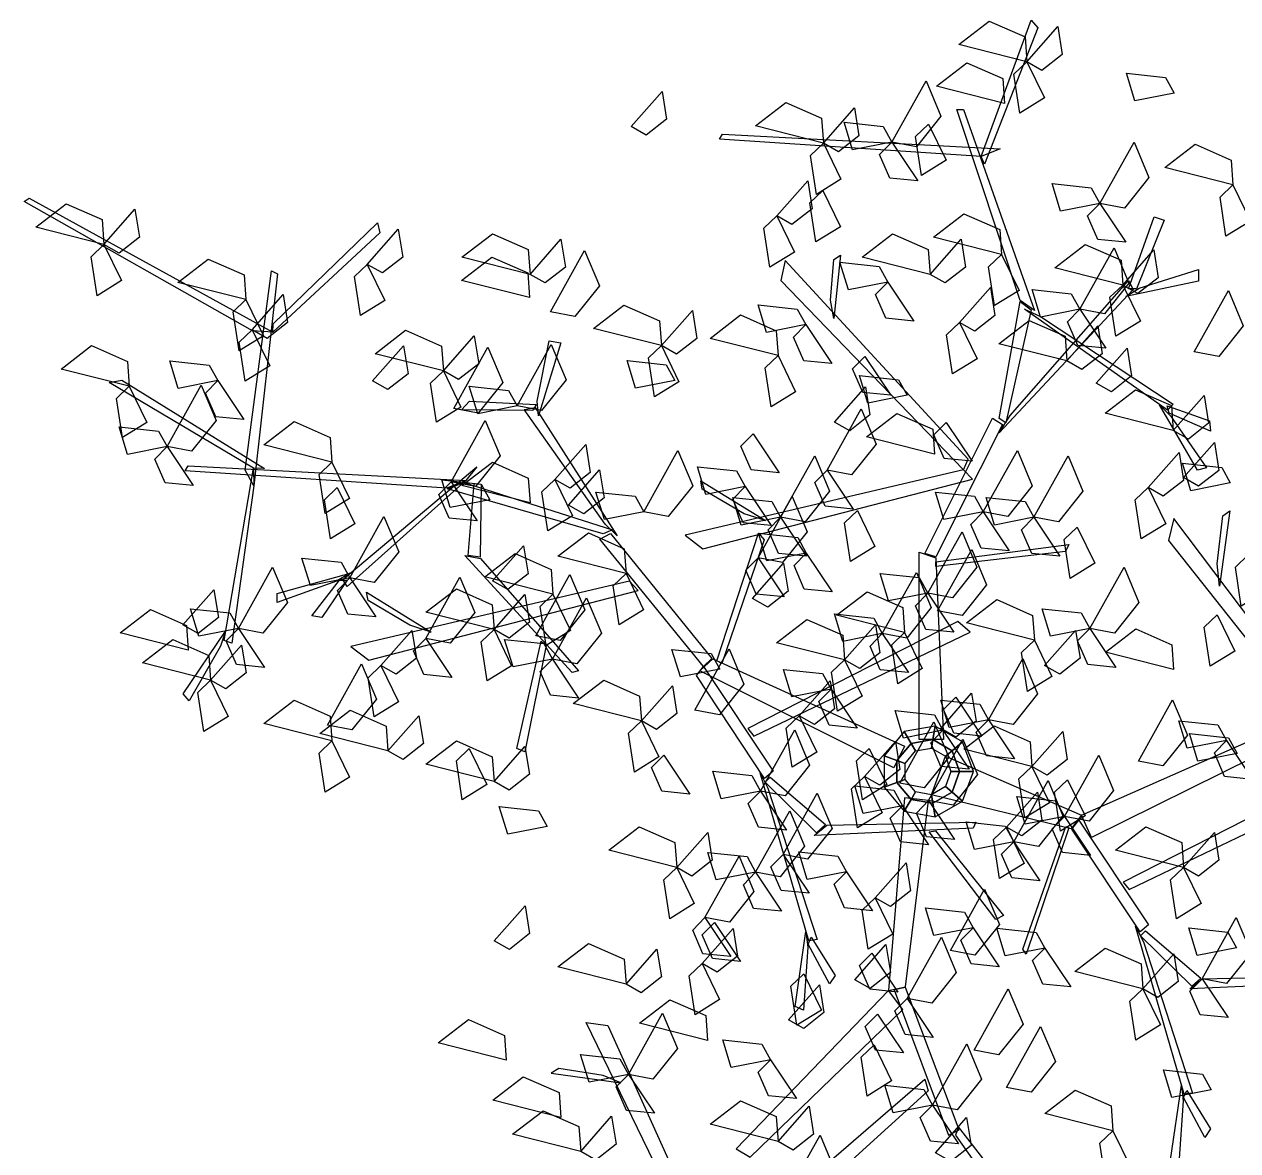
# Model space of a CAD drawing. Header units: inches. Extents: x -1366 to 1207, y -585 to 2554.
# Drawn here: x 407.161 to 408.916, y 2039.602 to 2041.232 of the extents above; entities that cross this region are included whole.
import ezdxf

# ---------------------------------------------------------------- set-up
doc = ezdxf.new("R2010")
doc.units = ezdxf.units.IN
doc.header["$MEASUREMENT"] = 0
doc.layers.get('0').update_dxf_attribs({"linetype": 'CONTINUOUS'})
doc.layers.add('A-PLNT', color=84, linetype='CONTINUOUS')

# ---------------------------------------------------------------- blocks, each defined once
blk = doc.blocks.new('TREE_P36')
at = {"color": 72, "linetype": 'Continuous'}
for points in [[(0.10521, 0.54497, -0.82912), (0.05273, 0.55831, -0.8397), (0.07616, 0.57634, -0.84429), (0.10386, 0.56414, -0.8367)], [(0.10521, 0.54497, -0.82912), (0.12911, 0.57205, -0.85512), (0.13257, 0.55056, -0.85326), (0.11692, 0.53829, -0.83744)], [(0.088, 0.51276, -0.65965), (0.03551, 0.5261, -0.67023), (0.05894, 0.54412, -0.67483), (0.08665, 0.53193, -0.66724)], [(0.10521, 0.54497, -0.88162), (0.11879, 0.51708, -0.89232), (0.09986, 0.50536, -0.85424), (0.09528, 0.53545, -0.8601)], [(0.21901, 0.52074, -0.64915), (0.18858, 0.51476, -0.65985), (0.1821, 0.53606, -0.62177), (0.21236, 0.53278, -0.62763)], [(0.00117, 0.483, -0.90262), (0.0275, 0.53032, -0.9132), (0.03893, 0.50306, -0.91779), (0.02005, 0.4794, -0.9102)], [(-0.2, 0.49494, -0.48728), (-0.17611, 0.52202, -0.51329), (-0.17265, 0.50054, -0.51142), (-0.18829, 0.48826, -0.4956)], [(-0.05166, 0.48222, -0.82912), (-0.10415, 0.49556, -0.8397), (-0.08072, 0.51358, -0.84429), (-0.05301, 0.50139, -0.8367)], [(-0.05166, 0.48222, -0.82912), (-0.02777, 0.50929, -0.85512), (-0.02431, 0.48781, -0.85326), (-0.03995, 0.47553, -0.83744)], [(0.00117, 0.483, -1.03912), (-0.02927, 0.47701, -1.04982), (-0.03575, 0.49831, -1.01174), (-0.00548, 0.49504, -1.0176)], [(0.02936, 0.49681, -0.76465), (0.04294, 0.46892, -0.77535), (0.02401, 0.4572, -0.73727), (0.01943, 0.4873, -0.74313)], [(-0.05166, 0.48222, -0.82912), (-0.03809, 0.45432, -0.83982), (-0.05702, 0.44261, -0.80174), (-0.0616, 0.4727, -0.8076)], [(0.00117, 0.483, -0.95512), (0.02123, 0.45297, -0.98112), (-0.00042, 0.45512, -0.97926), (-0.00828, 0.47339, -0.96344)], [(0.16165, 0.43568, -0.95512), (0.18798, 0.483, -0.9657), (0.19941, 0.45574, -0.97029), (0.18053, 0.43208, -0.9627)], [(0.26424, 0.44986, -0.65965), (0.21176, 0.46321, -0.67023), (0.23519, 0.48123, -0.67483), (0.26289, 0.46904, -0.66724)], [(-0.08761, 0.42595, -0.58876), (-0.06372, 0.45302, -0.61476), (-0.06026, 0.43154, -0.6129), (-0.0759, 0.41926, -0.59708)], [(0.16165, 0.43568, -0.95512), (0.13121, 0.42969, -0.96582), (0.12473, 0.45099, -0.92774), (0.15499, 0.44771, -0.9336)], [(0.26424, 0.44986, -0.60715), (0.27782, 0.42197, -0.61785), (0.25889, 0.41026, -0.57977), (0.25431, 0.44035, -0.58563)], [(-0.05212, 0.44549, -0.66226), (-0.03854, 0.4176, -0.67296), (-0.05748, 0.40588, -0.63489), (-0.06205, 0.43598, -0.64074)], [(-0.60665, 0.40403, -0.77662), (-0.65913, 0.41737, -0.7872), (-0.6357, 0.4354, -0.79179), (-0.608, 0.4232, -0.7842)], [(-0.60665, 0.40403, -0.82912), (-0.58276, 0.43111, -0.85512), (-0.57929, 0.40962, -0.85326), (-0.59494, 0.39735, -0.83744)], [(0.16165, 0.43568, -0.95512), (0.18171, 0.40565, -0.98112), (0.16006, 0.4078, -0.97926), (0.15219, 0.42607, -0.96344)], [(-0.08761, 0.42595, -0.71476), (-0.07404, 0.39805, -0.72546), (-0.09297, 0.38634, -0.68739), (-0.09754, 0.41643, -0.69324)], [(0.08567, 0.39632, -0.64012), (0.03318, 0.40966, -0.6507), (0.05661, 0.42768, -0.65529), (0.08432, 0.41549, -0.6477)], [(-0.40348, 0.3886, -0.88162), (-0.37959, 0.41568, -0.90762), (-0.37612, 0.39419, -0.90576), (-0.39177, 0.38192, -0.88994)], [(-0.27798, 0.38088, -0.77662), (-0.33046, 0.39423, -0.7872), (-0.30703, 0.41225, -0.79179), (-0.27933, 0.40006, -0.7842)], [(0.03063, 0.38088, -0.82912), (-0.02185, 0.39423, -0.8397), (0.00158, 0.41225, -0.84429), (0.02928, 0.40006, -0.8367)], [(-0.60665, 0.40403, -0.88162), (-0.59307, 0.37614, -0.89232), (-0.612, 0.36442, -0.85424), (-0.61658, 0.39452, -0.8601)], [(-0.27798, 0.38088, -0.77662), (-0.25409, 0.40796, -0.80262), (-0.25062, 0.38648, -0.80076), (-0.26627, 0.3742, -0.78494)], [(0.03063, 0.38088, -0.67162), (0.05453, 0.40796, -0.69762), (0.05799, 0.38648, -0.69576), (0.04234, 0.3742, -0.67994)], [(0.17928, 0.37265, -0.77662), (0.1268, 0.386, -0.7872), (0.15023, 0.40402, -0.79179), (0.17793, 0.39183, -0.7842)], [(-0.27837, 0.36289, -0.48728), (-0.33085, 0.37624, -0.49787), (-0.30742, 0.39426, -0.50246), (-0.27972, 0.38207, -0.49487)], [(-0.26221, 0.3519, -1.10385), (-0.23588, 0.39922, -1.11443), (-0.22445, 0.37196, -1.11903), (-0.24333, 0.3483, -1.11144)], [(0.08567, 0.39632, -0.77662), (0.09924, 0.36842, -0.78732), (0.08031, 0.35671, -0.74924), (0.07574, 0.3868, -0.7551)], [(0.14622, 0.35389, -0.95512), (0.17255, 0.40121, -0.9657), (0.18398, 0.37395, -0.97029), (0.1651, 0.35029, -0.9627)], [(0.17928, 0.37265, -0.82912), (0.20317, 0.39973, -0.85512), (0.20664, 0.37825, -0.85326), (0.19099, 0.36597, -0.83744)], [(-0.49709, 0.36134, -0.82912), (-0.54958, 0.37468, -0.8397), (-0.52615, 0.39271, -0.84429), (-0.49844, 0.38051, -0.8367)], [(-0.40348, 0.3886, -0.82912), (-0.3899, 0.36071, -0.83982), (-0.40883, 0.34899, -0.80174), (-0.41341, 0.37909, -0.8076)], [(-0.00194, 0.37484, -0.54656), (-0.03238, 0.36885, -0.55726), (-0.03886, 0.39015, -0.51919), (-0.0086, 0.38688, -0.52504)], [(-0.00194, 0.37484, -0.54656), (0.01812, 0.34481, -0.57256), (-0.00354, 0.34696, -0.5707), (-0.0114, 0.36523, -0.55488)], [(-0.49237, 0.33813, -0.70778), (-0.46848, 0.36521, -0.73379), (-0.46502, 0.34372, -0.73192), (-0.48066, 0.33145, -0.7161)], [(0.05332, 0.34365, -0.49426), (0.07721, 0.37072, -0.52026), (0.08068, 0.34924, -0.5184), (0.06503, 0.33697, -0.50258)], [(0.14622, 0.35389, -1.03912), (0.11578, 0.34791, -1.04982), (0.1093, 0.36921, -1.01174), (0.13956, 0.36593, -1.0176)], [(0.17928, 0.37265, -0.69262), (0.19286, 0.34476, -0.70332), (0.17393, 0.33305, -0.66524), (0.16935, 0.36314, -0.6711)], [(0.23444, 0.32117, -0.68065), (0.26078, 0.36849, -0.69123), (0.2722, 0.34123, -0.69583), (0.25332, 0.31757, -0.68824)], [(-0.49709, 0.36134, -0.82912), (-0.48351, 0.33345, -0.83982), (-0.50245, 0.32173, -0.80174), (-0.50702, 0.35182, -0.8076)], [(-0.17665, 0.32585, -0.61912), (-0.22913, 0.33919, -0.6297), (-0.20571, 0.35721, -0.63429), (-0.178, 0.34502, -0.6267)], [(-0.06518, 0.34206, -0.95512), (-0.09562, 0.33608, -0.96582), (-0.1021, 0.35738, -0.92774), (-0.07183, 0.3541, -0.9336)], [(-0.17665, 0.32585, -0.64012), (-0.15276, 0.35292, -0.66612), (-0.1493, 0.33144, -0.66426), (-0.16494, 0.31917, -0.64844)], [(-0.08664, 0.31813, -0.64012), (-0.13912, 0.33148, -0.6507), (-0.11569, 0.3495, -0.65529), (-0.08799, 0.3373, -0.6477)], [(0.14622, 0.35389, -0.95512), (0.16628, 0.32387, -0.98112), (0.14463, 0.32602, -0.97926), (0.13676, 0.34428, -0.96344)], [(-0.49237, 0.33813, -0.83378), (-0.4788, 0.31024, -0.84448), (-0.49773, 0.29852, -0.80641), (-0.50231, 0.32862, -0.81226)], [(-0.34484, 0.3063, -0.77662), (-0.39733, 0.31964, -0.7872), (-0.3739, 0.33767, -0.79179), (-0.34619, 0.32547, -0.7842)], [(-0.06518, 0.34206, -0.95512), (-0.04512, 0.31204, -0.98112), (-0.06677, 0.31419, -0.97926), (-0.07463, 0.33245, -0.96344)], [(0.05332, 0.34365, -0.49426), (0.0669, 0.31575, -0.50496), (0.04797, 0.30404, -0.46689), (0.04339, 0.33413, -0.47274)], [(0.13608, 0.31402, -0.82912), (0.08359, 0.32736, -0.8397), (0.10702, 0.34538, -0.84429), (0.13472, 0.33319, -0.8367)], [(0.13608, 0.31402, -0.77662), (0.15997, 0.34109, -0.80262), (0.16343, 0.31961, -0.80076), (0.14778, 0.30734, -0.78494)], [(-0.34484, 0.3063, -0.88162), (-0.32095, 0.33338, -0.90762), (-0.31749, 0.31189, -0.90576), (-0.33313, 0.29962, -0.88994)], [(-0.5871, 0.29447, -0.82912), (-0.63959, 0.30781, -0.8397), (-0.61616, 0.32584, -0.84429), (-0.58845, 0.31364, -0.8367)], [(-0.39936, 0.29859, -0.88162), (-0.37547, 0.32566, -0.90762), (-0.37201, 0.30418, -0.90576), (-0.38766, 0.2919, -0.88994)], [(-0.33679, 0.27732, -1.10385), (-0.31046, 0.32464, -1.11443), (-0.29903, 0.29738, -1.11903), (-0.31791, 0.27372, -1.11144)], [(-0.28789, 0.27931, -1.00762), (-0.26156, 0.32663, -1.0182), (-0.25013, 0.29937, -1.02279), (-0.26901, 0.27571, -1.0152)], [(-0.17665, 0.32585, -1.04962), (-0.16307, 0.29795, -1.06032), (-0.182, 0.28624, -1.02224), (-0.18658, 0.31633, -1.0281)], [(0.15876, 0.29684, -0.71476), (0.18265, 0.32392, -0.74076), (0.18612, 0.30243, -0.7389), (0.17047, 0.29016, -0.72308)], [(-0.51884, 0.29886, -0.95512), (-0.54928, 0.29287, -0.96582), (-0.55576, 0.31417, -0.92774), (-0.52549, 0.31089, -0.9336)], [(-0.16617, 0.29903, -1.22919), (-0.19661, 0.29305, -1.23989), (-0.20309, 0.31434, -1.20181), (-0.17282, 0.31107, -1.20767)], [(-0.08664, 0.31813, -0.64012), (-0.07306, 0.29024, -0.65082), (-0.09199, 0.27852, -0.61274), (-0.09657, 0.30862, -0.6186)], [(-0.01964, 0.31757, -0.83815), (0.00042, 0.28754, -0.86415), (-0.02124, 0.28969, -0.86229), (-0.0291, 0.30796, -0.84647)], [(-0.34484, 0.3063, -1.04962), (-0.33127, 0.27841, -1.06032), (-0.3502, 0.26669, -1.02224), (-0.35478, 0.29679, -1.0281)], [(0.013, 0.28754, -0.76612), (-0.01744, 0.28155, -0.77682), (-0.02392, 0.30285, -0.73874), (0.00635, 0.29958, -0.7446)], [(-0.5871, 0.29447, -0.82912), (-0.57353, 0.26658, -0.83982), (-0.59246, 0.25486, -0.80174), (-0.59704, 0.28496, -0.8076)], [(-0.55793, 0.24793, -0.95512), (-0.5316, 0.29525, -0.9657), (-0.52017, 0.26799, -0.97029), (-0.53905, 0.24433, -0.9627)], [(-0.51884, 0.29886, -0.95512), (-0.49878, 0.26883, -0.98112), (-0.52043, 0.27098, -0.97926), (-0.52829, 0.28925, -0.96344)], [(-0.28789, 0.27931, -1.00762), (-0.31833, 0.27332, -1.01832), (-0.32481, 0.29462, -0.98024), (-0.29455, 0.29135, -0.9861)], [(-0.04309, 0.26687, -1.25019), (-0.0192, 0.29395, -1.27619), (-0.01574, 0.27246, -1.27433), (-0.03139, 0.26019, -1.25851)], [(0.21817, 0.26039, -0.48728), (0.16568, 0.27374, -0.49787), (0.18911, 0.29176, -0.50246), (0.21681, 0.27956, -0.49487)], [(0.21817, 0.26039, -0.48728), (0.24206, 0.28747, -0.51329), (0.24552, 0.26599, -0.51142), (0.22987, 0.25371, -0.4956)], [(-0.04875, 0.22979, -0.54656), (-0.02242, 0.27711, -0.55714), (-0.01099, 0.24985, -0.56174), (-0.02987, 0.22619, -0.55415)], [(0.03411, 0.24213, -0.65965), (-0.01838, 0.25547, -0.67023), (0.00505, 0.2735, -0.67483), (0.03276, 0.2613, -0.66724)], [(-0.55793, 0.24793, -0.95512), (-0.58837, 0.24195, -0.96582), (-0.59485, 0.26325, -0.92774), (-0.56458, 0.25997, -0.9336)], [(-0.43074, 0.23583, -0.82912), (-0.48322, 0.24918, -0.8397), (-0.45979, 0.2672, -0.84429), (-0.43209, 0.255, -0.8367)], [(-0.33881, 0.22067, -0.95512), (-0.31248, 0.26799, -0.9657), (-0.30106, 0.24073, -0.97029), (-0.31994, 0.21707, -0.9627)], [(0.04311, 0.26665, -0.83815), (0.06317, 0.23662, -0.86415), (0.04151, 0.23877, -0.86229), (0.03365, 0.25704, -0.84647)], [(-0.10585, 0.25777, -1.10385), (-0.08579, 0.22775, -1.12985), (-0.10744, 0.2299, -1.12799), (-0.1153, 0.24816, -1.11217)], [(-0.55793, 0.24793, -0.95512), (-0.53787, 0.21791, -0.98112), (-0.55952, 0.22006, -0.97926), (-0.56738, 0.23832, -0.96344)], [(-0.25882, 0.22247, -0.48728), (-0.23493, 0.24955, -0.51329), (-0.23147, 0.22806, -0.51142), (-0.24711, 0.21579, -0.4956)], [(-0.19017, 0.19752, -0.90262), (-0.16384, 0.24485, -0.9132), (-0.15241, 0.21759, -0.91779), (-0.17129, 0.19392, -0.9102)], [(0.07164, 0.19752, -0.95512), (0.09797, 0.24485, -0.9657), (0.1094, 0.21759, -0.97029), (0.09052, 0.19392, -0.9627)], [(0.22609, 0.224, -0.88162), (0.24998, 0.25108, -0.90762), (0.25344, 0.2296, -0.90576), (0.2378, 0.21732, -0.88994)], [(-0.43074, 0.23583, -0.77662), (-0.41716, 0.20794, -0.78732), (-0.43609, 0.19622, -0.74924), (-0.44067, 0.22632, -0.7551)], [(-0.27798, 0.20446, -0.82912), (-0.33046, 0.2178, -0.8397), (-0.30703, 0.23582, -0.84429), (-0.27933, 0.22363, -0.8367)], [(-0.08473, 0.19341, -0.90262), (-0.05839, 0.24073, -0.9132), (-0.04697, 0.21347, -0.91779), (-0.06585, 0.18981, -0.9102)], [(0.11073, 0.19341, -0.90262), (0.13706, 0.24073, -0.9132), (0.14849, 0.21347, -0.91779), (0.12961, 0.18981, -0.9102)], [(0.19883, 0.21629, -0.77662), (0.22272, 0.24336, -0.80262), (0.22618, 0.22188, -0.80076), (0.21053, 0.20961, -0.78494)], [(0.26222, 0.21984, -0.83815), (0.23178, 0.21385, -0.84885), (0.2253, 0.23515, -0.81077), (0.25557, 0.23188, -0.81663)], [(-0.24816, 0.20285, -0.70778), (-0.22427, 0.22993, -0.73379), (-0.2208, 0.20844, -0.73192), (-0.23645, 0.19617, -0.7161)], [(-0.11199, 0.21707, -0.81862), (-0.14242, 0.21109, -0.82932), (-0.1489, 0.23238, -0.79124), (-0.11864, 0.22911, -0.7971)], [(-0.04875, 0.22979, -0.54656), (-0.02869, 0.19976, -0.57256), (-0.05034, 0.20191, -0.5707), (-0.05821, 0.22018, -0.55488)], [(-0.42662, 0.21629, -0.82912), (-0.41305, 0.18839, -0.83982), (-0.43198, 0.17668, -0.80174), (-0.43656, 0.20677, -0.8076)], [(-0.33881, 0.22067, -0.95512), (-0.31875, 0.19065, -0.98112), (-0.34041, 0.1928, -0.97926), (-0.34827, 0.21106, -0.96344)], [(-0.30902, 0.20685, -1.10385), (-0.33945, 0.20086, -1.11455), (-0.34593, 0.22216, -1.07648), (-0.31567, 0.21889, -1.08233)], [(-0.25882, 0.22247, -0.48728), (-0.24524, 0.19458, -0.49798), (-0.26418, 0.18286, -0.45991), (-0.26875, 0.21296, -0.46576)], [(-0.11199, 0.21707, -0.90262), (-0.09192, 0.18705, -0.92862), (-0.11358, 0.1892, -0.92676), (-0.12144, 0.20746, -0.91094)], [(0.19883, 0.21629, -0.77662), (0.2124, 0.18839, -0.78732), (0.19347, 0.17668, -0.74924), (0.18889, 0.20677, -0.7551)], [(-0.19017, 0.19752, -1.00762), (-0.2206, 0.19154, -1.01832), (-0.22709, 0.21284, -0.98024), (-0.19682, 0.20956, -0.9861)], [(-0.08473, 0.19341, -0.90262), (-0.11516, 0.18742, -0.91332), (-0.12164, 0.20872, -0.87524), (-0.09138, 0.20545, -0.8811)], [(-0.10198, 0.16205, -0.65306), (-0.07565, 0.20937, -0.66364), (-0.06422, 0.18211, -0.66824), (-0.0831, 0.15845, -0.66065)], [(0.07164, 0.19752, -0.79762), (0.0412, 0.19154, -0.80832), (0.03472, 0.21284, -0.77024), (0.06498, 0.20956, -0.7761)], [(0.11073, 0.19341, -0.95512), (0.08029, 0.18742, -0.96582), (0.07381, 0.20872, -0.92774), (0.10407, 0.20545, -0.9336)], [(-0.02545, 0.19874, -0.48728), (-0.01187, 0.17084, -0.49798), (-0.0308, 0.15913, -0.45991), (-0.03538, 0.18922, -0.46576)], [(0.07164, 0.19752, -0.95512), (0.0917, 0.1675, -0.98112), (0.07004, 0.16965, -0.97926), (0.06218, 0.18792, -0.96344)], [(-0.417, 0.1466, -0.95512), (-0.39066, 0.19392, -0.9657), (-0.37924, 0.16666, -0.97029), (-0.39812, 0.143, -0.9627)], [(-0.08473, 0.19341, -0.95512), (-0.06466, 0.16338, -0.98112), (-0.08632, 0.16553, -0.97926), (-0.09418, 0.1838, -0.96344)], [(0.11073, 0.19341, -0.95512), (0.13079, 0.16338, -0.98112), (0.10913, 0.16553, -0.97926), (0.10127, 0.1838, -0.96344)], [(-0.20391, 0.14993, -0.82912), (-0.2564, 0.16328, -0.8397), (-0.23297, 0.1813, -0.84429), (-0.20526, 0.16911, -0.8367)], [(-0.06484, 0.16581, -1.32369), (-0.09528, 0.15982, -1.33439), (-0.10176, 0.18112, -1.29631), (-0.0715, 0.17785, -1.30217)], [(0.02895, 0.13477, -0.76612), (0.05528, 0.18209, -0.7767), (0.06671, 0.15483, -0.78129), (0.04783, 0.13117, -0.7737)], [(0.1441, 0.18581, -0.48728), (0.15767, 0.15792, -0.49798), (0.13874, 0.1462, -0.45991), (0.13416, 0.1763, -0.46576)], [(-0.3068, 0.14421, -0.48728), (-0.2829, 0.17129, -0.51329), (-0.27944, 0.14981, -0.51142), (-0.29509, 0.13753, -0.4956)], [(0.03645, 0.12121, -0.76706), (0.06278, 0.16853, -0.77764), (0.07421, 0.14127, -0.78224), (0.05533, 0.11761, -0.77465)], [(-0.417, 0.1466, -1.00762), (-0.44743, 0.14062, -1.01832), (-0.45391, 0.16192, -0.98024), (-0.42365, 0.15864, -0.9861)], [(-0.26026, 0.134, -0.68456), (-0.31274, 0.14735, -0.69514), (-0.28932, 0.16537, -0.69974), (-0.26161, 0.15317, -0.69215)], [(-0.10198, 0.16205, -0.62156), (-0.08192, 0.13202, -0.64756), (-0.10358, 0.13417, -0.6457), (-0.11144, 0.15244, -0.62988)], [(-0.06484, 0.16581, -1.32369), (-0.04478, 0.13578, -1.34969), (-0.06643, 0.13793, -1.34783), (-0.0743, 0.1562, -1.33201)], [(0.27607, 0.16439, -0.65965), (0.28965, 0.1365, -0.67035), (0.27072, 0.12478, -0.63227), (0.26614, 0.15488, -0.63813)], [(-0.50289, 0.10751, -0.90262), (-0.47656, 0.15483, -0.9132), (-0.46513, 0.12757, -0.91779), (-0.48401, 0.10391, -0.9102)], [(-0.20391, 0.14993, -0.82912), (-0.19033, 0.12204, -0.83982), (-0.20927, 0.11033, -0.80174), (-0.21384, 0.14042, -0.8076)], [(-0.10624, 0.13077, -0.48728), (-0.08234, 0.15784, -0.51329), (-0.07888, 0.13636, -0.51142), (-0.09453, 0.12408, -0.4956)], [(0.02895, 0.13477, -1.12312), (-0.00149, 0.12879, -1.13382), (-0.00797, 0.15009, -1.09574), (0.02229, 0.14681, -1.1016)], [(-0.0062, 0.10357, -1.37619), (0.02013, 0.15089, -1.38677), (0.03155, 0.12363, -1.39136), (0.01267, 0.09997, -1.38377)], [(0.15393, 0.10751, -0.90262), (0.18027, 0.15483, -0.9132), (0.19169, 0.12757, -0.91779), (0.17281, 0.10391, -0.9102)], [(-0.417, 0.1466, -0.95512), (-0.39693, 0.11658, -0.98112), (-0.41859, 0.11873, -0.97926), (-0.42645, 0.13699, -0.96344)], [(-0.35836, 0.09979, -0.76612), (-0.33203, 0.14712, -0.7767), (-0.3206, 0.11986, -0.78129), (-0.33948, 0.09619, -0.7737)], [(-0.27351, 0.10179, -0.47678), (-0.24717, 0.14911, -0.48737), (-0.23575, 0.12185, -0.49196), (-0.25463, 0.09819, -0.48437)], [(-0.54572, 0.11034, -0.68456), (-0.52183, 0.13742, -0.71056), (-0.51837, 0.11593, -0.7087), (-0.53402, 0.10366, -0.69288)], [(-0.30575, 0.10673, -0.82912), (-0.35824, 0.12007, -0.8397), (-0.33481, 0.13809, -0.84429), (-0.3071, 0.1259, -0.8367)], [(-0.30575, 0.10673, -0.82912), (-0.28186, 0.1338, -0.85512), (-0.2784, 0.11232, -0.85326), (-0.29404, 0.10004, -0.83744)], [(-0.26026, 0.134, -0.68456), (-0.24668, 0.10611, -0.69526), (-0.26561, 0.09439, -0.65719), (-0.27019, 0.12449, -0.66304)], [(-0.26063, 0.08385, -0.90262), (-0.2343, 0.13117, -0.9132), (-0.22287, 0.10391, -0.91779), (-0.24175, 0.08025, -0.9102)], [(0.01103, 0.10454, -0.48728), (-0.04145, 0.11788, -0.49787), (-0.01802, 0.13591, -0.50246), (0.00968, 0.12371, -0.49487)], [(0.02895, 0.13477, -1.12312), (0.04901, 0.10475, -1.14912), (0.02735, 0.1069, -1.14726), (0.01949, 0.12516, -1.13144)], [(-0.54161, 0.09079, -0.68456), (-0.59409, 0.10414, -0.69514), (-0.57067, 0.12216, -0.69974), (-0.54296, 0.10997, -0.69215)], [(-0.50289, 0.10751, -0.90262), (-0.53333, 0.10153, -0.91332), (-0.53981, 0.12282, -0.87524), (-0.50955, 0.11955, -0.8811)], [(0.1111, 0.09851, -0.63206), (0.05862, 0.11185, -0.64264), (0.08205, 0.12988, -0.64724), (0.10975, 0.11768, -0.63965)], [(0.15393, 0.10751, -1.17562), (0.1235, 0.10153, -1.18632), (0.11702, 0.12282, -1.14824), (0.14728, 0.11955, -1.1541)], [(-0.03538, 0.08324, -1.19769), (-0.08786, 0.09658, -1.20827), (-0.06443, 0.11461, -1.21286), (-0.03673, 0.10241, -1.20527)], [(-0.0062, 0.10357, -1.37619), (-0.03664, 0.09759, -1.38689), (-0.04312, 0.11888, -1.34881), (-0.01286, 0.11561, -1.35467)], [(0.25203, 0.11806, -0.63206), (0.26561, 0.09016, -0.64276), (0.24668, 0.07845, -0.60469), (0.2421, 0.10854, -0.61054)], [(-0.50289, 0.10751, -0.95512), (-0.48283, 0.07748, -0.98112), (-0.50449, 0.07964, -0.97926), (-0.51235, 0.0979, -0.96344)], [(-0.39296, 0.07896, -0.68456), (-0.36907, 0.10604, -0.71056), (-0.36561, 0.08456, -0.7087), (-0.38125, 0.07228, -0.69288)], [(-0.30575, 0.10673, -0.82912), (-0.29218, 0.07883, -0.83982), (-0.31111, 0.06712, -0.80174), (-0.31569, 0.09721, -0.8076)], [(-0.03538, 0.08324, -1.19769), (-0.01149, 0.11032, -1.22369), (-0.00802, 0.08883, -1.22183), (-0.02367, 0.07656, -1.20601)], [(-0.0062, 0.10357, -1.32369), (0.01386, 0.07355, -1.34969), (-0.0078, 0.0757, -1.34783), (-0.01566, 0.09396, -1.33201)], [(0.01103, 0.10454, -0.48728), (0.02461, 0.07665, -0.49798), (0.00568, 0.06493, -0.45991), (0.0011, 0.09503, -0.46576)], [(0.11902, 0.07896, -0.71215), (0.14291, 0.10604, -0.73815), (0.14637, 0.08455, -0.73629), (0.13072, 0.07228, -0.72047)], [(0.15393, 0.10751, -1.00762), (0.174, 0.07748, -1.03362), (0.15234, 0.07964, -1.03176), (0.14448, 0.0979, -1.01594)], [(0.21837, 0.07586, -0.82912), (0.16589, 0.08921, -0.8397), (0.18932, 0.10723, -0.84429), (0.21702, 0.09504, -0.8367)], [(-0.52435, 0.06763, -0.82912), (-0.57684, 0.08098, -0.8397), (-0.55341, 0.099, -0.84429), (-0.5257, 0.08681, -0.8367)], [(-0.52435, 0.06763, -0.82912), (-0.50046, 0.09471, -0.85512), (-0.497, 0.07323, -0.85326), (-0.51264, 0.06095, -0.83744)], [(-0.35836, 0.09979, -0.95512), (-0.3383, 0.06977, -0.98112), (-0.35995, 0.07192, -0.97926), (-0.36781, 0.09019, -0.96344)], [(-0.26063, 0.08385, -0.90262), (-0.29107, 0.07786, -0.91332), (-0.29755, 0.09916, -0.87524), (-0.26729, 0.09589, -0.8811)], [(0.1111, 0.09851, -0.73706), (0.12468, 0.07062, -0.74776), (0.10575, 0.0589, -0.70969), (0.10117, 0.089, -0.71554)], [(-0.13153, 0.07613, -1.00762), (-0.16197, 0.07015, -1.01832), (-0.16845, 0.09145, -0.98024), (-0.13819, 0.08817, -0.9861)], [(-0.15074, 0.04442, -1.37619), (-0.12441, 0.09174, -1.38677), (-0.11298, 0.06448, -1.39136), (-0.13186, 0.04082, -1.38377)], [(0.07575, 0.03704, -0.95512), (0.10208, 0.08436, -0.9657), (0.11351, 0.0571, -0.97029), (0.09463, 0.03344, -0.9627)], [(-0.43425, 0.03294, -0.62156), (-0.40792, 0.08026, -0.63214), (-0.3965, 0.053, -0.63674), (-0.41538, 0.02934, -0.62915)], [(-0.39296, 0.07896, -0.73706), (-0.37939, 0.05107, -0.74776), (-0.39832, 0.03936, -0.70969), (-0.4029, 0.06945, -0.71554)], [(-0.26063, 0.08385, -0.79762), (-0.24057, 0.05382, -0.82362), (-0.26223, 0.05597, -0.82176), (-0.27009, 0.07424, -0.80594)], [(-0.04563, 0.0607, -0.90262), (-0.07607, 0.05472, -0.91332), (-0.08255, 0.07602, -0.87524), (-0.05229, 0.07274, -0.8811)], [(-0.03538, 0.08324, -1.19769), (-0.0218, 0.05535, -1.20839), (-0.04073, 0.04363, -1.17031), (-0.04531, 0.07373, -1.17617)], [(-0.52435, 0.06763, -0.82912), (-0.51078, 0.03974, -0.83982), (-0.52971, 0.02803, -0.80174), (-0.53428, 0.05812, -0.8076)], [(-0.19208, 0.03626, -0.77662), (-0.24457, 0.0496, -0.7872), (-0.22114, 0.06762, -0.79179), (-0.19343, 0.05543, -0.7842)], [(-0.07035, 0.04003, -1.19769), (-0.04646, 0.06711, -1.22369), (-0.043, 0.04563, -1.22183), (-0.05865, 0.03335, -1.20601)], [(-0.19208, 0.03626, -0.88162), (-0.16819, 0.06334, -0.90762), (-0.16473, 0.04185, -0.90576), (-0.18037, 0.02958, -0.88994)], [(-0.04563, 0.0607, -0.95512), (-0.02557, 0.03068, -0.98112), (-0.04723, 0.03283, -0.97926), (-0.05509, 0.05109, -0.96344)], [(0.03881, 0.03047, -0.48728), (0.0627, 0.05755, -0.51329), (0.06616, 0.03606, -0.51142), (0.05052, 0.02379, -0.4956)], [(-0.43074, 0.02083, -0.67162), (-0.48322, 0.03417, -0.6822), (-0.45979, 0.05219, -0.68679), (-0.43209, 0.04, -0.6792)], [(0.07575, 0.03704, -1.12312), (0.04531, 0.03106, -1.13382), (0.03883, 0.05236, -1.09574), (0.0691, 0.04908, -1.1016)], [(0.05052, 0.0546, -1.10385), (0.07058, 0.02457, -1.12985), (0.04892, 0.02672, -1.12799), (0.04106, 0.04499, -1.11217)], [(0.19139, 0.00516, -0.78565), (0.21773, 0.05248, -0.79623), (0.22915, 0.02522, -0.80083), (0.21027, 0.00156, -0.79324)], [(-0.38753, 0.01311, -0.67162), (-0.44002, 0.02645, -0.6822), (-0.41659, 0.04448, -0.68679), (-0.38888, 0.03228, -0.6792)], [(-0.38753, 0.01311, -0.77662), (-0.36364, 0.04019, -0.80262), (-0.36018, 0.0187, -0.80076), (-0.37583, 0.00643, -0.78494)], [(-0.07035, 0.04003, -1.19769), (-0.05678, 0.01214, -1.20839), (-0.07571, 0.00043, -1.17031), (-0.08029, 0.03052, -1.17617)], [(0.0406, 0.02899, -1.32369), (0.01016, 0.023, -1.33439), (0.00368, 0.0443, -1.29631), (0.03395, 0.04103, -1.30217)], [(-0.19208, 0.03626, -0.58762), (-0.1785, 0.00837, -0.59832), (-0.19744, -0.00335, -0.56024), (-0.20201, 0.02674, -0.5661)], [(-0.10016, -0.018, -0.90262), (-0.07382, 0.02933, -0.9132), (-0.0624, 0.00206, -0.91779), (-0.08128, -0.0216, -0.9102)], [(0.00731, -0.01176, -1.10385), (0.03364, 0.03556, -1.11443), (0.04507, 0.0083, -1.11903), (0.02619, -0.01536, -1.11144)], [(0.0406, 0.02899, -1.32369), (0.06066, -0.00104, -1.34969), (0.03901, 0.00111, -1.34783), (0.03115, 0.01938, -1.33201)], [(0.10915, 0.00094, -1.19769), (0.05667, 0.01429, -1.20827), (0.0801, 0.03231, -1.21286), (0.1078, 0.02011, -1.20527)], [(0.07575, 0.03704, -0.95512), (0.09581, 0.00702, -0.98112), (0.07416, 0.00917, -0.97926), (0.0663, 0.02743, -0.96344)], [(0.25938, 0.0211, -0.90262), (0.22894, 0.01511, -0.91332), (0.22246, 0.03641, -0.87524), (0.25272, 0.03313, -0.8811)], [(-0.43074, 0.02083, -0.77662), (-0.41716, -0.00707, -0.78732), (-0.43609, -0.01878, -0.74924), (-0.44067, 0.01131, -0.7551)], [(-0.30575, -0.01055, -0.99712), (-0.35824, 0.00279, -1.0077), (-0.33481, 0.02082, -1.01229), (-0.3071, 0.00862, -1.0047)], [(-0.01995, -0.00677, -1.25019), (0.00394, 0.0203, -1.27619), (0.00741, -0.00118, -1.27433), (-0.00824, -0.01345, -1.25851)], [(0.02948, -0.02525, -1.37625), (0.05582, 0.02207, -1.38683), (0.06724, -0.00519, -1.39143), (0.04836, -0.02885, -1.38384)], [(0.10915, 0.00094, -1.19769), (0.13305, 0.02802, -1.22369), (0.13651, 0.00654, -1.22183), (0.12086, -0.00574, -1.20601)], [(0.26758, 0.01118, -0.54656), (0.23714, 0.0052, -0.55726), (0.23066, 0.02649, -0.51919), (0.26092, 0.02322, -0.52504)], [(0.25938, 0.0211, -0.79762), (0.27944, -0.00893, -0.82362), (0.25778, -0.00678, -0.82176), (0.24992, 0.01149, -0.80594)], [(-0.32484, 0.01504, -0.53978), (-0.31126, -0.01285, -0.55048), (-0.33019, -0.02457, -0.51241), (-0.33477, 0.00553, -0.51826)], [(-0.30575, -0.01055, -0.64012), (-0.28186, 0.01653, -0.66612), (-0.2784, -0.00496, -0.66426), (-0.29404, -0.01723, -0.64844)], [(-0.17474, 0.00978, -0.95512), (-0.15467, -0.02025, -0.98112), (-0.17633, -0.01809, -0.97926), (-0.18419, 0.00017, -0.96344)], [(-0.01623, 0.01504, -0.48728), (-0.00265, -0.01285, -0.49798), (-0.02158, -0.02457, -0.45991), (-0.02616, 0.00553, -0.46576)], [(0.13439, -0.03754, -1.12312), (0.16072, 0.00978, -1.1337), (0.17215, -0.01748, -1.13829), (0.15327, -0.04114, -1.1307)], [(0.10915, 0.00094, -1.19769), (0.12273, -0.02695, -1.20839), (0.1038, -0.03867, -1.17031), (0.09922, -0.00857, -1.17617)], [(-0.10016, -0.018, -1.17562), (-0.13059, -0.02398, -1.18632), (-0.13707, -0.00268, -1.14824), (-0.10681, -0.00596, -1.1541)], [(-0.01995, -0.00677, -1.19769), (-0.00637, -0.03467, -1.20839), (-0.0253, -0.04638, -1.17031), (-0.02988, -0.01629, -1.17617)], [(0.13656, -0.00915, -0.58856), (0.15014, -0.03704, -0.59926), (0.1312, -0.04876, -0.56119), (0.12663, -0.01866, -0.56704)], [(-0.10016, -0.018, -1.00762), (-0.08009, -0.04802, -1.03362), (-0.10175, -0.04587, -1.03176), (-0.10961, -0.0276, -1.01594)], [(0.0094, -0.02931, -0.95512), (-0.02104, -0.0353, -0.96582), (-0.02752, -0.014, -0.92774), (0.00275, -0.01727, -0.9336)], [(0.0953, -0.05709, -0.95512), (0.12163, -0.00977, -0.9657), (0.13306, -0.03703, -0.97029), (0.11418, -0.06069, -0.9627)], [(-0.0827, -0.0668, -1.10385), (-0.05637, -0.01947, -1.11443), (-0.04494, -0.04674, -1.11903), (-0.06382, -0.0704, -1.11144)], [(0.02948, -0.02525, -1.42875), (0.04955, -0.05528, -1.45475), (0.02789, -0.05313, -1.45289), (0.02003, -0.03486, -1.43707)], [(0.08961, -0.04587, -1.25019), (0.1135, -0.01879, -1.27619), (0.11696, -0.04027, -1.27433), (0.10132, -0.05255, -1.25851)], [(0.13439, -0.03754, -0.95512), (0.10395, -0.04353, -0.96582), (0.09747, -0.02223, -0.92774), (0.12773, -0.0255, -0.9336)], [(-0.26475, -0.04526, -0.95512), (-0.29519, -0.05124, -0.96582), (-0.30167, -0.02994, -0.92774), (-0.2714, -0.03322, -0.9336)], [(-0.10393, -0.08057, -1.32369), (-0.0776, -0.03325, -1.33427), (-0.06617, -0.06051, -1.33886), (-0.08505, -0.08417, -1.33127)], [(0.0094, -0.02931, -0.95512), (0.02946, -0.05934, -0.98112), (0.00781, -0.05719, -0.97926), (-0.00005, -0.03892, -0.96344)], [(-0.16482, -0.0769, -0.77662), (-0.2173, -0.06356, -0.7872), (-0.19388, -0.04554, -0.79179), (-0.16617, -0.05773, -0.7842)], [(0.0953, -0.05709, -0.95512), (0.06486, -0.06307, -0.96582), (0.05838, -0.04177, -0.92774), (0.08864, -0.04505, -0.9336)], [(0.08961, -0.04587, -1.25019), (0.10318, -0.07376, -1.26089), (0.08425, -0.08547, -1.22281), (0.07968, -0.05538, -1.22867)], [(0.13763, -0.04624, -1.13371), (0.10475, -0.14382, -1.10928), (0.10227, -0.13992, -1.11927), (0.13529, -0.0452, -1.14037)], [(0.13439, -0.03754, -0.95512), (0.15445, -0.06757, -0.98112), (0.1328, -0.06542, -0.97926), (0.12493, -0.04715, -0.96344)], [(0.22609, -0.0769, -0.82912), (0.1736, -0.06356, -0.8397), (0.19703, -0.04554, -0.84429), (0.22474, -0.05773, -0.8367)], [(-0.16482, -0.0769, -0.88162), (-0.14093, -0.04983, -0.90762), (-0.13747, -0.07131, -0.90576), (-0.15311, -0.08358, -0.88994)], [(0.22609, -0.0769, -0.82912), (0.24998, -0.04983, -0.85512), (0.25344, -0.07131, -0.85326), (0.2378, -0.08358, -0.83744)], [(-0.10393, -0.08057, -0.64119), (-0.13437, -0.08656, -0.65189), (-0.14085, -0.06526, -0.61381), (-0.11059, -0.06854, -0.61967)], [(-0.0338, -0.08023, -0.95512), (-0.06424, -0.08622, -0.96582), (-0.07072, -0.06492, -0.92774), (-0.04046, -0.0682, -0.9336)], [(0.0953, -0.05709, -0.95512), (0.11536, -0.08711, -0.98112), (0.0937, -0.08496, -0.97926), (0.08584, -0.0667, -0.96344)], [(-0.14302, -0.11555, -0.58869), (-0.11669, -0.06823, -0.59927), (-0.10526, -0.09549, -0.60386), (-0.12414, -0.11915, -0.59627)], [(-0.0827, -0.0668, -1.10385), (-0.06264, -0.09682, -1.12985), (-0.0843, -0.09467, -1.12799), (-0.09216, -0.0764, -1.11217)], [(-0.01172, -0.10039, -1.25019), (0.01217, -0.07331, -1.27619), (0.01564, -0.0948, -1.27433), (-0.00001, -0.10707, -1.25851)], [(-0.16482, -0.0769, -0.88162), (-0.15124, -0.1048, -0.89232), (-0.17017, -0.11651, -0.85424), (-0.17475, -0.08642, -0.8601)], [(-0.10393, -0.08057, -1.32369), (-0.08387, -0.1106, -1.34969), (-0.10552, -0.10845, -1.34783), (-0.11339, -0.09018, -1.33201)], [(-0.0338, -0.08023, -0.95512), (-0.01374, -0.11026, -0.98112), (-0.0354, -0.10811, -0.97926), (-0.04326, -0.08984, -0.96344)], [(0.22609, -0.0769, -0.82912), (0.23966, -0.1048, -0.83982), (0.22073, -0.11651, -0.80174), (0.21615, -0.08642, -0.8076)], [(0.0464, -0.14086, -1.10385), (0.07273, -0.09354, -1.11443), (0.08416, -0.1208, -1.11903), (0.06528, -0.14447, -1.11144)], [(-0.01172, -0.10039, -1.25019), (0.00186, -0.12828, -1.26089), (-0.01707, -0.14, -1.22281), (-0.02165, -0.1099, -1.22867)], [(-0.30563, -0.13347, -0.70778), (-0.28173, -0.10639, -0.73379), (-0.27827, -0.12788, -0.73192), (-0.29392, -0.14015, -0.7161)], [(0.06392, -0.12344, -0.95512), (0.03348, -0.12943, -0.96582), (0.027, -0.10813, -0.92774), (0.05727, -0.1114, -0.9336)], [(-0.14302, -0.11555, -0.58869), (-0.12296, -0.14558, -0.61469), (-0.14462, -0.14342, -0.61283), (-0.15248, -0.12516, -0.59701)], [(-0.13565, -0.11933, -0.95512), (-0.11558, -0.14935, -0.98112), (-0.13724, -0.1472, -0.97926), (-0.1451, -0.12893, -0.96344)], [(0.2405, -0.16275, -0.5877), (0.26684, -0.11543, -0.59828), (0.27826, -0.14269, -0.60288), (0.25938, -0.16635, -0.59529)], [(-0.14527, -0.15097, -0.88162), (-0.12138, -0.12389, -0.90762), (-0.11792, -0.14538, -0.90576), (-0.13357, -0.15765, -0.88994)], [(0.013, -0.17796, -1.00762), (0.03933, -0.13064, -1.0182), (0.05076, -0.1579, -1.02279), (0.03188, -0.18156, -1.0152)], [(0.06392, -0.12344, -0.95512), (0.08398, -0.15347, -0.98112), (0.06233, -0.15132, -0.97926), (0.05447, -0.13305, -0.96344)], [(0.11912, -0.13909, -0.5352), (0.08868, -0.14507, -0.5459), (0.0822, -0.12378, -0.50782), (0.11246, -0.12705, -0.51368)], [(0.26709, -0.13887, -0.76612), (0.23665, -0.14486, -0.77682), (0.23017, -0.12356, -0.73874), (0.26044, -0.12683, -0.7446)], [(-0.20391, -0.16692, -0.58762), (-0.2564, -0.15357, -0.5982), (-0.23297, -0.13555, -0.60279), (-0.20526, -0.14775, -0.5952)], [(-0.20391, -0.16692, -0.88162), (-0.18002, -0.13984, -0.90762), (-0.17656, -0.16132, -0.90576), (-0.1922, -0.1736, -0.88994)], [(-0.02733, -0.16353, -0.5142), (-0.00344, -0.13646, -0.5402), (0.00003, -0.15794, -0.53834), (-0.01562, -0.17022, -0.52252)], [(0.11912, -0.13909, -0.5877), (0.13918, -0.16911, -0.6137), (0.11752, -0.16696, -0.61184), (0.10966, -0.1487, -0.59602)], [(0.19471, -0.17052, -0.82912), (0.14223, -0.15717, -0.8397), (0.16566, -0.13915, -0.84429), (0.19336, -0.15135, -0.8367)], [(-0.01426, -0.14299, -0.95512), (0.0058, -0.17301, -0.98112), (-0.01585, -0.17086, -0.97926), (-0.02371, -0.1526, -0.96344)], [(0.19471, -0.17052, -0.82912), (0.2186, -0.14344, -0.85512), (0.22207, -0.16493, -0.85326), (0.20642, -0.1772, -0.83744)], [(-0.14527, -0.15097, -0.77662), (-0.1317, -0.17887, -0.78732), (-0.15063, -0.19058, -0.74924), (-0.15521, -0.16049, -0.7551)], [(-0.06675, -0.15903, -1.19769), (-0.05318, -0.18692, -1.20839), (-0.07211, -0.19863, -1.17031), (-0.07669, -0.16854, -1.17617)], [(-0.07858, -0.19452, -1.19769), (-0.05469, -0.16744, -1.22369), (-0.05123, -0.18892, -1.22183), (-0.06688, -0.2012, -1.20601)], [(0.2405, -0.16275, -0.5877), (0.26056, -0.19278, -0.6137), (0.23891, -0.19063, -0.61184), (0.23105, -0.17236, -0.59602)], [(0.0646, -0.21779, -0.5352), (0.09093, -0.17047, -0.54578), (0.10235, -0.19773, -0.55038), (0.08347, -0.22139, -0.54279)], [(0.19471, -0.17052, -0.82912), (0.20829, -0.19841, -0.83982), (0.18936, -0.21013, -0.80174), (0.18478, -0.18003, -0.8076)], [(-0.141, -0.21034, -0.6297), (-0.19349, -0.197, -0.64028), (-0.17006, -0.17897, -0.64488), (-0.14235, -0.19117, -0.63729)], [(0.013, -0.17796, -1.00762), (0.03306, -0.20799, -1.03362), (0.01141, -0.20584, -1.03176), (0.00355, -0.18757, -1.01594)], [(-0.2964, -0.22562, -0.68456), (-0.34889, -0.21227, -0.69514), (-0.32546, -0.19425, -0.69974), (-0.29776, -0.20645, -0.69215)], [(-0.202, -0.2366, -0.90262), (-0.17567, -0.18928, -0.9132), (-0.16424, -0.21654, -0.91779), (-0.18312, -0.2402, -0.9102)], [(-0.00999, -0.19001, -0.5877), (0.01008, -0.22004, -0.6137), (-0.01158, -0.21789, -0.61184), (-0.01944, -0.19962, -0.59602)], [(0.08961, -0.24682, -1.10385), (0.11594, -0.1995, -1.11443), (0.12736, -0.22676, -1.11903), (0.10849, -0.25043, -1.11144)], [(-0.09244, -0.22529, -1.00762), (-0.12288, -0.23127, -1.01832), (-0.12936, -0.20997, -0.98024), (-0.09909, -0.21325, -0.9861)], [(-0.01257, -0.21373, -0.82912), (0.001, -0.24162, -0.83982), (-0.01793, -0.25333, -0.80174), (-0.02251, -0.22324, -0.8076)], [(0.03255, -0.26026, -0.90262), (0.05888, -0.21294, -0.9132), (0.07031, -0.2402, -0.91779), (0.05143, -0.26386, -0.9102)], [(-0.202, -0.2366, -0.90262), (-0.23243, -0.24259, -0.91332), (-0.23892, -0.22129, -0.87524), (-0.20865, -0.22456, -0.8811)], [(-0.09244, -0.22529, -0.95512), (-0.07238, -0.25531, -0.98112), (-0.09403, -0.25316, -0.97926), (-0.1019, -0.23489, -0.96344)], [(0.24755, -0.24843, -0.76612), (0.21711, -0.25442, -0.77682), (0.21063, -0.23312, -0.73874), (0.24089, -0.2364, -0.7446)], [(-0.25421, -0.26978, -0.61912), (-0.30669, -0.25643, -0.6297), (-0.28326, -0.23841, -0.63429), (-0.25556, -0.25061, -0.6267)], [(-0.202, -0.2366, -0.79762), (-0.18194, -0.26663, -0.82362), (-0.20359, -0.26448, -0.82176), (-0.21145, -0.24621, -0.80594)], [(0.03255, -0.26026, -1.00762), (0.00211, -0.26625, -1.01832), (-0.00437, -0.24495, -0.98024), (0.02589, -0.24823, -0.9861)], [(0.17157, -0.28008, -0.67162), (0.11908, -0.26674, -0.6822), (0.14251, -0.24871, -0.68679), (0.17021, -0.26091, -0.6792)], [(-0.08664, -0.28831, -0.82912), (-0.13912, -0.27497, -0.8397), (-0.11569, -0.25694, -0.84429), (-0.08799, -0.26914, -0.8367)], [(-0.08664, -0.28831, -0.64012), (-0.06275, -0.26123, -0.66612), (-0.05928, -0.28272, -0.66426), (-0.07493, -0.29499, -0.64844)], [(0.03255, -0.26026, -0.74512), (0.05261, -0.29029, -0.77112), (0.03095, -0.28814, -0.76926), (0.02309, -0.26987, -0.75344)], [(-0.23889, -0.29602, -0.88162), (-0.29137, -0.28268, -0.8922), (-0.26794, -0.26466, -0.89679), (-0.24024, -0.27685, -0.8892)], [(-0.23889, -0.29602, -0.82912), (-0.21499, -0.26895, -0.85512), (-0.21153, -0.29043, -0.85326), (-0.22718, -0.30271, -0.83744)], [(0.03486, -0.29704, -0.82912), (0.05875, -0.26996, -0.85512), (0.06221, -0.29145, -0.85326), (0.04657, -0.30372, -0.83744)], [(0.17157, -0.28008, -0.64012), (0.18514, -0.30797, -0.65082), (0.16621, -0.31969, -0.61274), (0.16163, -0.28959, -0.6186)], [(-0.08061, -0.33073, -0.95512), (-0.05428, -0.28341, -0.9657), (-0.04285, -0.31067, -0.97029), (-0.06173, -0.33433, -0.9627)]]:
    blk.add_3dface(points, dxfattribs=at)
at = {"color": 34, "linetype": 'Continuous'}
for points in [[(0.07015, 0.47192, -0.644), (0.10861, 0.57706, -0.48628), (0.11373, 0.57102, -0.49534), (0.07271, 0.46588, -0.65306)], [(0.10006, 0.36073, -0.81077), (0.05135, 0.50817, -0.58961), (0.05648, 0.50817, -0.58961), (0.11117, 0.35288, -0.82256)], [(0.07015, 0.47192, -0.644), (-0.13178, 0.48521, -0.53901), (-0.12949, 0.48918, -0.53557), (0.08472, 0.47781, -0.64388)], [(-0.49215, 0.33727, -0.80812), (-0.66811, 0.43722, -0.70314), (-0.66432, 0.43979, -0.6997), (-0.47647, 0.33622, -0.808)], [(0.1838, 0.36979, -0.89949), (0.20346, 0.42534, -0.75518), (0.21115, 0.42277, -0.76184), (0.18979, 0.36979, -0.89949)], [(-0.47615, 0.34278, -0.79894), (-0.39572, 0.42066, -0.64123), (-0.39374, 0.41299, -0.65029), (-0.47647, 0.33622, -0.808)], [(-0.04607, 0.36098, -0.90215), (-0.0435, 0.39229, -0.84618), (-0.03838, 0.39559, -0.84029), (-0.0435, 0.3467, -0.92768)], [(0.0599, 0.23834, -1.03623), (-0.0811, 0.39164, -0.87522), (-0.08452, 0.37624, -0.89139), (0.05648, 0.22994, -1.04506)], [(0.19204, 0.37025, -0.9009), (0.23781, 0.3847, -0.91622), (0.23781, 0.3756, -0.92578), (0.1816, 0.36387, -0.90064)], [(-0.49767, 0.22967, -0.96572), (-0.47727, 0.3836, -0.74456), (-0.47266, 0.38137, -0.74456), (-0.4911, 0.21776, -0.9775)], [(0.09237, 0.27194, -1.00094), (0.1838, 0.37624, -0.89139), (0.18722, 0.36924, -0.89874), (0.08382, 0.25864, -1.01491)], [(0.08382, 0.26963, -1.00283), (0.10006, 0.35982, -0.80963), (0.10861, 0.35345, -0.82328), (0.08895, 0.2662, -1.01018)], [(0.11574, 0.34831, -0.81077), (0.21813, 0.28066, -0.66446), (0.21369, 0.27596, -0.67428), (0.10348, 0.35393, -0.82943)], [(-0.27244, 0.28291, -1.04989), (-0.26312, 0.32948, -1.03134), (-0.25412, 0.32793, -1.04082), (-0.27152, 0.27177, -1.05734)], [(-0.49133, 0.23124, -0.99616), (-0.6026, 0.29741, -0.8722), (-0.59292, 0.29929, -0.8744), (-0.4828, 0.23114, -1.00008)], [(-0.27587, 0.27592, -1.05422), (-0.33095, 0.27625, -0.90653), (-0.32456, 0.28289, -0.90758), (-0.27319, 0.28055, -1.0502)], [(-0.22006, 0.18803, -1.21626), (-0.28239, 0.27665, -1.04631), (-0.27394, 0.2781, -1.05131), (-0.21072, 0.17914, -1.23584)], [(0.21621, 0.27164, -0.67597), (0.2439, 0.23159, -0.68516), (0.23699, 0.22978, -0.69793), (0.20756, 0.28016, -0.6782)], [(0.21345, 0.27943, -0.67479), (0.24626, 0.26773, -0.51383), (0.24693, 0.25995, -0.52126), (0.21497, 0.27365, -0.67479)], [(0.02657, 0.16553, -1.1127), (0.0787, 0.26984, -1.00315), (0.08639, 0.26494, -1.00829), (0.03511, 0.16273, -1.11564)], [(-0.34211, 0.21594, -1.07991), (-0.54404, 0.22923, -0.97492), (-0.54174, 0.2332, -0.97148), (-0.32754, 0.22182, -1.07979)], [(-0.4911, 0.21776, -0.9775), (-0.50787, 0.09619, -0.83119), (-0.51403, 0.09817, -0.84101), (-0.49133, 0.23124, -0.99616)], [(-0.32754, 0.22182, -1.07979), (-0.41899, 0.13999, -0.93348), (-0.42241, 0.14548, -0.9433), (-0.31899, 0.23226, -1.09845)], [(0.05648, 0.22994, -1.04506), (-0.15829, 0.17968, -0.92642), (-0.14458, 0.169, -0.93833), (0.06326, 0.22272, -1.05156)], [(-0.22154, 0.18068, -1.2236), (-0.34174, 0.21522, -1.07859), (-0.32891, 0.22029, -1.08233), (-0.2144, 0.18381, -1.22527)], [(-0.31567, 0.21889, -1.08233), (-0.3164, 0.16271, -0.86069), (-0.32566, 0.164, -0.87635), (-0.32116, 0.21943, -1.09076)], [(-0.11282, 0.19612, -0.94496), (-0.14505, 0.2151, -0.89799), (-0.14627, 0.22144, -0.89305), (-0.09645, 0.1908, -0.96638)], [(0.25217, 0.15742, -0.57051), (0.2565, 0.19457, -0.52354), (0.26181, 0.19825, -0.5186), (0.25393, 0.1403, -0.59193)], [(0.35156, 0.01625, -0.67061), (0.21875, 0.19236, -0.55197), (0.21453, 0.1755, -0.56388), (0.34771, 0.00713, -0.67711)], [(-0.14419, 0.07814, -1.30591), (-0.2241, 0.17637, -1.22519), (-0.21581, 0.18082, -1.22898), (-0.1376, 0.08439, -1.30808)], [(-0.13384, 0.08252, -1.31249), (-0.10176, 0.18112, -1.29631), (-0.09727, 0.17601, -1.30293), (-0.13009, 0.08064, -1.3169)], [(0.03511, 0.15911, -1.12108), (0.13766, 0.1724, -1.10114), (0.1351, 0.16696, -1.1093), (0.03511, 0.15548, -1.12652)], [(-0.3161, 0.16168, -0.86145), (-0.24046, 0.07496, -0.59058), (-0.24538, 0.07354, -0.59058), (-0.32831, 0.16394, -0.87588)], [(0.0223, 0.02194, -1.32683), (0.0223, 0.16636, -1.1102), (0.03511, 0.16213, -1.11655), (0.0411, 0.02194, -1.32683)], [(-0.42722, 0.14414, -0.94499), (-0.473, 0.12754, -0.95418), (-0.473, 0.13468, -0.96694), (-0.41678, 0.15035, -0.94722)], [(-0.41899, 0.14483, -0.94381), (-0.43865, 0.11608, -0.78284), (-0.44634, 0.11741, -0.79027), (-0.42497, 0.14483, -0.94381)], [(-0.20133, 0.14397, -1.24957), (-0.4161, 0.0937, -1.13093), (-0.40239, 0.08303, -1.14285), (-0.19455, 0.13675, -1.25607)], [(-0.37064, 0.11014, -1.14947), (-0.40286, 0.12912, -1.1025), (-0.40408, 0.13547, -1.09756), (-0.35426, 0.10483, -1.17089)], [(-0.10543, 0.02455, -1.20378), (0.06163, 0.10484, -0.98873), (0.05196, 0.11285, -1.01034), (-0.11007, 0.03034, -1.21557)], [(-0.51684, 0.09403, -0.8427), (-0.541, 0.05175, -0.85189), (-0.54562, 0.0572, -0.86466), (-0.51289, 0.10551, -0.84493)], [(-0.26561, 0.09439, -0.65719), (-0.28201, 0.01231, -0.46403), (-0.28812, 0.015, -0.47513), (-0.26926, 0.09779, -0.66829)], [(-0.14419, 0.07814, -1.30591), (-0.09042, -0.00264, -1.1596), (-0.09705, -0.00812, -1.16647), (-0.14966, 0.07121, -1.30984)], [(0.00256, -0.00001, -1.47939), (-0.14709, 0.07481, -1.30366), (-0.13697, 0.08408, -1.30881), (0.01096, 0.0168, -1.47939)], [(0.03282, 0.02177, -1.69529), (0.03466, 0.03218, -1.84529), (0.01074, 0.02796, -1.84529), (0.01602, 0.01881, -1.69529)], [(0.04759, 0.01324, -1.69529), (0.05569, 0.02004, -1.84529), (0.03466, 0.03218, -1.84529), (0.03282, 0.02177, -1.69529)], [(0.01602, 0.01881, -1.69529), (0.01074, 0.02796, -1.84529), (-0.00488, 0.00936, -1.84529), (0.00506, 0.00574, -1.69529)], [(0.01936, 0.01303, -1.24529), (0.01602, 0.01881, -1.69529), (0.00506, 0.00574, -1.69529), (0.01133, 0.00346, -1.24529)], [(0.03166, 0.01519, -1.24529), (0.03282, 0.02177, -1.69529), (0.01602, 0.01881, -1.69529), (0.01936, 0.01303, -1.24529)], [(0.04248, 0.00895, -1.24529), (0.04759, 0.01324, -1.69529), (0.03282, 0.02177, -1.69529), (0.03166, 0.01519, -1.24529)], [(0.05342, -0.00279, -1.69529), (0.064, -0.00279, -1.84529), (0.05569, 0.02004, -1.84529), (0.04759, 0.01324, -1.69529)], [(0.1475, -0.03659, -0.95238), (0.27959, 0.02181, -0.73575), (0.28091, 0.00838, -0.7421), (0.15511, -0.05378, -0.95238)], [(0.04675, -0.00279, -1.24529), (0.05342, -0.00279, -1.69529), (0.04759, 0.01324, -1.69529), (0.04248, 0.00895, -1.24529)], [(0.00506, 0.00574, -1.69529), (-0.00488, 0.00936, -1.84529), (-0.00488, -0.01493, -1.84529), (0.00506, -0.01131, -1.69529)], [(0.01133, 0.00346, -1.24529), (0.00506, 0.00574, -1.69529), (0.00506, -0.01131, -1.69529), (0.01133, -0.00903, -1.24529)], [(0.04248, 0.00895, -1.24529), (0.1475, -0.03659, -0.95238), (0.13958, -0.0471, -0.96015), (0.03166, -0.02077, -1.24529)], [(-0.09445, -0.01581, -1.15665), (-0.05658, -0.13254, -1.01034), (-0.06299, -0.13345, -1.02016), (-0.10054, -0.00378, -1.17531)], [(-0.09273, -0.00723, -1.15937), (-0.05012, -0.04383, -0.93774), (-0.05705, -0.05011, -0.95339), (-0.09668, -0.01109, -1.16781)], [(0.01133, -0.00903, -1.24529), (0.00506, -0.01131, -1.69529), (0.01602, -0.02438, -1.69529), (0.01936, -0.0186, -1.24529)], [(0.04248, -0.01452, -1.24529), (0.04759, -0.01881, -1.69529), (0.05342, -0.00279, -1.69529), (0.04675, -0.00279, -1.24529)], [(0.04759, -0.01881, -1.69529), (0.05569, -0.02561, -1.84529), (0.064, -0.00279, -1.84529), (0.05342, -0.00279, -1.69529)], [(0.18421, -0.09393, -0.85299), (0.35126, -0.01364, -0.63794), (0.34159, -0.00563, -0.65955), (0.17956, -0.08814, -0.86478)], [(0.00506, -0.01131, -1.69529), (-0.00488, -0.01493, -1.84529), (0.01074, -0.03354, -1.84529), (0.01602, -0.02438, -1.69529)], [(0.01936, -0.0186, -1.24529), (0.01602, -0.02438, -1.69529), (0.03282, -0.02734, -1.69529), (0.03166, -0.02077, -1.24529)], [(0.03166, -0.02077, -1.24529), (0.03282, -0.02734, -1.69529), (0.04759, -0.01881, -1.69529), (0.04248, -0.01452, -1.24529)], [(0.01082, -0.0231, -1.37526), (-0.00139, -0.17178, -1.166), (0.0117, -0.16889, -1.1728), (0.02948, -0.02525, -1.37625)], [(0.01602, -0.02438, -1.69529), (0.01074, -0.03354, -1.84529), (0.03466, -0.03775, -1.84529), (0.03282, -0.02734, -1.69529)], [(0.03282, -0.02734, -1.69529), (0.03466, -0.03775, -1.84529), (0.05569, -0.02561, -1.84529), (0.04759, -0.01881, -1.69529)], [(-0.04913, -0.04427, -0.93849), (0.06592, -0.04189, -0.66762), (0.06385, -0.04658, -0.66762), (-0.0587, -0.05218, -0.95292)], [(0.14544, -0.04035, -0.95512), (0.19921, -0.12113, -0.8088), (0.19258, -0.1266, -0.81568), (0.13997, -0.04727, -0.95904)], [(0.03487, -0.04872, -0.73423), (0.08731, -0.11396, -0.54107), (0.08133, -0.11692, -0.55217), (0.02993, -0.04933, -0.74533)], [(-0.06371, -0.1384, -1.02185), (-0.06703, -0.18697, -1.03104), (-0.07356, -0.18409, -1.0438), (-0.06516, -0.12634, -1.02408)], [(-0.061, -0.13059, -1.02067), (-0.04266, -0.16019, -0.85971), (-0.04698, -0.16669, -0.86714), (-0.06342, -0.13606, -1.02067)], [(0.19518, -0.1343, -0.80586), (0.23305, -0.25103, -0.65955), (0.22665, -0.25193, -0.66937), (0.1891, -0.12226, -0.82452)], [(0.1969, -0.12571, -0.80858), (0.23952, -0.16231, -0.58694), (0.23258, -0.16859, -0.6026), (0.19295, -0.12957, -0.81701)], [(0.2405, -0.16275, -0.5877), (0.35555, -0.16038, -0.31683), (0.35348, -0.16506, -0.31683), (0.23093, -0.17066, -0.60213)], [(-0.00139, -0.17178, -1.166), (-0.11907, -0.29406, -0.99555), (-0.10819, -0.30046, -1.00512), (0.00951, -0.18643, -1.17272)], [(0.0029, -0.17138, -1.16868), (0.04487, -0.28357, -1.06713), (0.05297, -0.27946, -1.07243), (0.01165, -0.16951, -1.17193)], [(-0.15106, -0.36863, -0.96163), (-0.2346, -0.19654, -0.75864), (-0.21795, -0.19898, -0.77223), (-0.14125, -0.36865, -0.96844)], [(-0.22164, -0.23747, -0.7968), (-0.25579, -0.23203, -0.7452), (-0.26166, -0.23556, -0.74165), (-0.20782, -0.2431, -0.82179)], [(0.02916, -0.24934, -1.09764), (-0.12521, -0.38936, -0.93698), (-0.12715, -0.37328, -0.95219), (0.02656, -0.24039, -1.10586)], [(0.22593, -0.25688, -0.67106), (0.2226, -0.30546, -0.68025), (0.21607, -0.30257, -0.69301), (0.22447, -0.24482, -0.67328)], [(0.22863, -0.24907, -0.66988), (0.24697, -0.27867, -0.50891), (0.24265, -0.28517, -0.51634), (0.22621, -0.25454, -0.66988)], [(0.05017, -0.28344, -1.06684), (0.09919, -0.35289, -0.86692), (0.1027, -0.34155, -0.8781), (0.05244, -0.27699, -1.0727)]]:
    blk.add_3dface(points, dxfattribs=at)

msp = doc.modelspace()

# ---------------------------------------------------------------- block references
at = {"layer": 'A-PLNT', "xscale": 1.875, "yscale": 1.875, "zscale": 1.875}
msp.add_blockref('TREE_P36', (408.4135, 2040.1561, 3.1787), dxfattribs=at)

doc.saveas('drawing.dxf')
